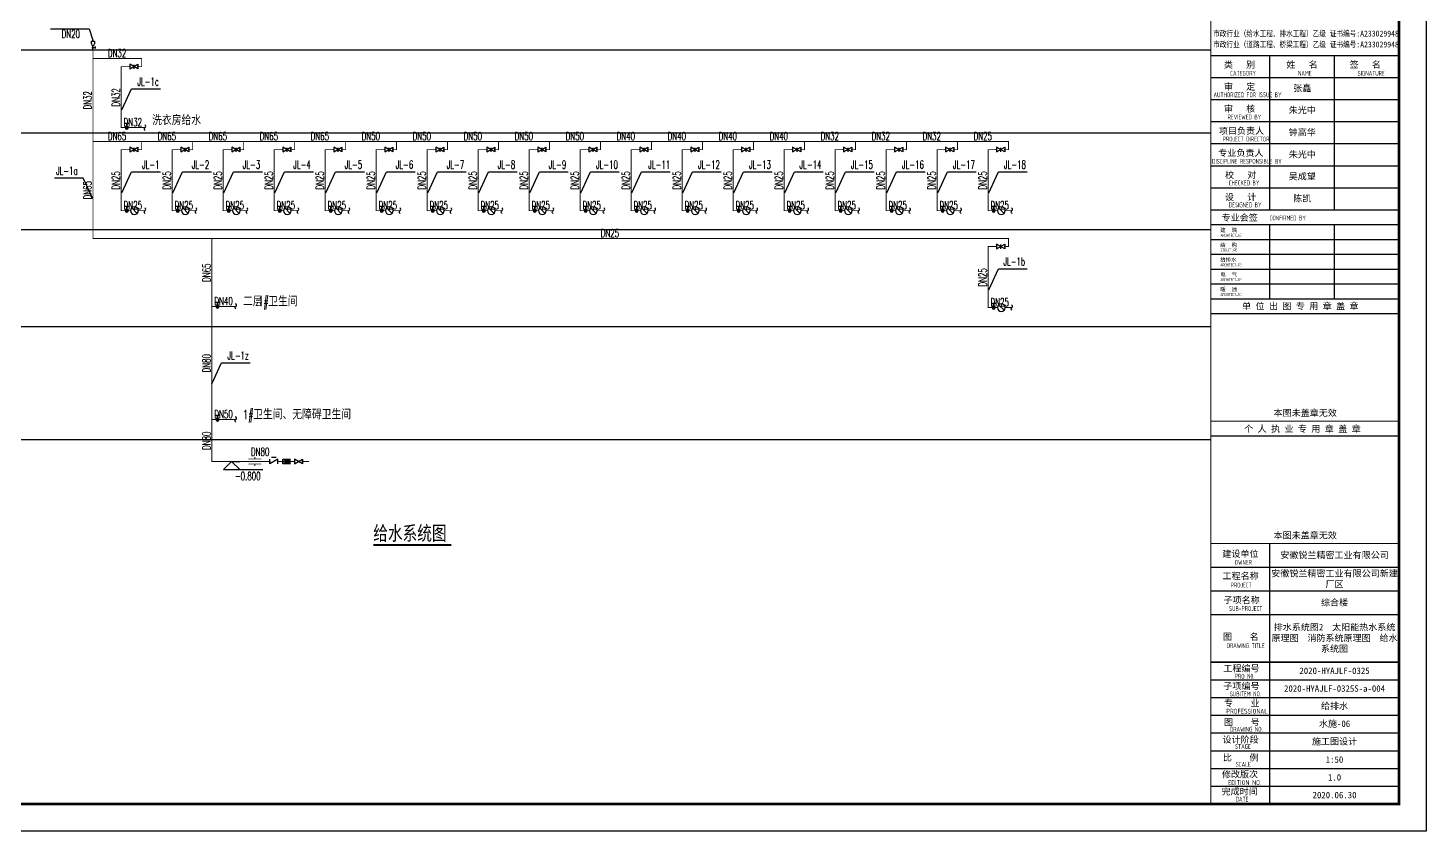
# Model space of a CAD drawing. Extents: x -216126 to 1846968, y -229642 to 543368.
# Drawn here: x 389522 to 415499, y 173256 to 188175 of the extents above; entities that cross this region are included whole.
import ezdxf

# ---------------------------------------------------------------- set-up
doc = ezdxf.new("R2010")
doc.units = 0
doc.header["$LTSCALE"] = 1000
doc.header["$MEASUREMENT"] = 0
for name, color, linetype in [('DIM_SYMB', 171, 'Continuous'), ('DIM_消防', 3, 'Continuous'), ('DIM_给水', 3, 'Continuous'), ('EQUIP_给水', 7, 'Continuous'), ('PIPE-给水', 3, 'Continuous'), ('PUB_TEXT', 7, 'Continuous'), ('PUB_TITLE', 171, 'Continuous'), ('S_WALL', 9, 'Continuous'), ('TEXT_给水', 7, 'Continuous'), ('TK', 4, 'Continuous'), ('TWT_TEXT', 7, 'Continuous'), ('VALVE_喷淋', 7, 'Continuous'), ('VALVE_给水', 7, 'Continuous')]:
    doc.layers.add(name, color=color, linetype=linetype)
doc.styles.add('-宋体', font='', dxfattribs={"width": 0.8})
doc.styles.add('_TWT_DIM_ELE', font='SIMPLEX', dxfattribs={"width": 0.8, "height": 3, "bigfont": 'HZTXT'})
doc.styles.add('_TWT_PIPEDN', font='SIMPLEX', dxfattribs={"width": 0.8, "height": 3, "bigfont": 'HZTXT'})
doc.styles.add('_TWT_SERIAL', font='COMPLEX', dxfattribs={"width": 0.8, "height": 3, "bigfont": 'HZTXT'})
doc.styles.add('TK-LG-B', font='', dxfattribs={"width": 0.75})
doc.styles.add('TSSD_REIN', font='tssdeng.shx', dxfattribs={"width": 0.7, "bigfont": 'tssdchn.shx'})
doc.styles.add('图签宋体', font='', dxfattribs={"height": 300})
doc.styles.get('-宋体').set_extended_font_data('SimSun')
doc.styles.get('TK-LG-B').set_extended_font_data('SimSun')
doc.styles.get('图签宋体').set_extended_font_data('NSimSun')

# ---------------------------------------------------------------- blocks, each defined once
blk = doc.blocks.new('$valve$00000669')
for p, q in [((0, 0), (212, 0)), ((108, 0), (108, -100)), ((287, 74), (433, 74)), ((433, 74), (433, -76)), ((433, 0), (500, 0)), ((158, -100), (58, -100)), ((433, -76), (287, -76))]:
    blk.add_line(p, q)
at = {"const_width": 31.2}
blk.add_lwpolyline([(108, 16, 1), (108, -16, 1)], format="xyb", close=True, dxfattribs=at)
blk.add_circle((108, 0), 31.2)
blk.add_arc((287, -1), 75, 90, 270)
blk = doc.blocks.new('GeYuanFrame_65408241', base_point=(20.09, 4.53))
at = {"layer": 'PUB_TITLE'}
for points in [[(803.09, 235.33), (803.09, 292.73)], [(827.09, 235.33), (827.09, 292.73)], [(803.09, 202.33), (803.09, 229.83)], [(827.09, 202.33), (827.09, 229.83)], [(803.09, 14.53), (803.09, 111.33)]]:
    blk.add_lwpolyline(points, dxfattribs=at)
at = {"layer": 'TK'}
for p, q in [((781.09, 284.53), (851.09, 284.53)), ((781.09, 276.33), (851.09, 276.33)), ((781.09, 268.13), (851.09, 268.13)), ((781.09, 259.93), (851.09, 259.93)), ((781.09, 251.73), (851.09, 251.73)), ((781.09, 243.53), (851.09, 243.53)), ((781.09, 235.33), (851.09, 235.33)), ((781.09, 235.33), (851.09, 235.33)), ((781.09, 102.53), (851.09, 102.53)), ((781.09, 93.73), (851.09, 93.73)), ((781.09, 84.93), (803.09, 84.93)), ((781.09, 84.93), (851.09, 84.93)), ((781.09, 67.37), (851.09, 67.37)), ((781.09, 67.33), (851.09, 67.33)), ((781.09, 60.77), (851.09, 60.77)), ((781.09, 54.17), (851.09, 54.17)), ((781.09, 47.57), (851.09, 47.57)), ((781.09, 40.97), (851.09, 40.97)), ((781.09, 34.37), (851.09, 34.37)), ((781.09, 27.77), (851.09, 27.77)), ((781.09, 21.17), (851.09, 21.17)), ((781.09, 14.53), (851.09, 14.53))]:
    blk.add_line(p, q, dxfattribs=at)
blk.add_lwpolyline([(20.09, 4.53), (20.09, 598.53), (861.09, 598.53), (861.09, 4.53)], close=True, dxfattribs=at)
at = {"layer": 'TK', "const_width": 1}
blk.add_lwpolyline([(45.09, 588.53), (851.09, 588.53), (851.09, 14.53), (45.09, 14.53)], close=True, dxfattribs=at)
at = {"layer": 'TK'}
for points, const_width in [([(781.09, 588.53), (781.09, 14.53)], 0.4), ([(781.09, 292.73), (851.09, 292.73)], 0.35), ([(781.09, 292.73), (851.09, 292.73)], 0.35), ([(781.09, 235.33), (851.09, 235.33)], 0.35), ([(781.09, 202.33), (851.09, 202.33)], 0.35), ([(781.09, 156.83), (851.09, 156.83)], 0.35), ([(781.09, 111.33), (851.09, 111.33)], 0.35), ([(781.09, 67.37), (851.09, 67.37)], 0.35)]:
    blk.add_lwpolyline(points, dxfattribs=dict(at, const_width=const_width))
for points in [[(781.09, 292.73), (851.09, 292.73)], [(781.09, 235.33), (851.09, 235.33)], [(781.09, 229.83), (851.09, 229.83)], [(781.09, 224.33), (851.09, 224.33)], [(781.09, 218.83), (851.09, 218.83)], [(781.09, 213.33), (851.09, 213.33)], [(781.09, 207.83), (851.09, 207.83)], [(781.09, 202.33), (851.09, 202.33)], [(781.09, 196.83), (851.09, 196.83)], [(781.09, 151.33), (851.09, 151.33)]]:
    blk.add_lwpolyline(points, dxfattribs=at)
for s, height, style, width, p in [('市政行业（给水工程、排水工程）乙级 证书编号:A233029948', 2.2, '-宋体', 0.8, (782, 299.74)), ('市政行业（道路工程、桥梁工程）乙级 证书编号:A233029948', 2.2, '-宋体', 0.8, (782, 295.69)), ('CATEGORY', 1.8, 'TSSD_REIN', 0.7, (788.32, 285.17)), ('NAME', 1.8, 'TSSD_REIN', 0.7, (813.51, 285.17)), ('SIGNATURE', 1.8, 'TSSD_REIN', 0.7, (835.66, 285.17)), ('AUTHORIZED FOR ISSUE BY', 1.8, 'TSSD_REIN', 0.7, (782.12, 277.17)), ('REVIEWED BY', 1.8, 'TSSD_REIN', 0.7, (787.36, 268.91)), ('PROJECT DIRECTOR', 1.8, 'TSSD_REIN', 0.7, (785.55, 260.74)), ('DISCIPLINE RESPONSIBLE BY', 1.8, 'TSSD_REIN', 0.7, (781.57, 252.48)), ('CHECKED BY', 1.8, 'TSSD_REIN', 0.7, (787.75, 244.44)), ('DESIGNED BY', 1.8, 'TSSD_REIN', 0.7, (787.76, 236.27)), ('CONFIRMED BY', 1.8, 'TSSD_REIN', 0.7, (802.94, 231.42)), ('ARCHITECTURE', 1.08, 'TSSD_REIN', 0.7, (784.65, 225.34)), ('STRUCTURE', 1.08, 'TSSD_REIN', 0.7, (784.65, 219.84)), ('ARCHITECTURE', 1.08, 'TSSD_REIN', 0.7, (784.65, 214.34)), ('ARCHITECTURE', 1.08, 'TSSD_REIN', 0.7, (784.65, 208.84)), ('ARCHITECTURE', 1.08, 'TSSD_REIN', 0.7, (784.65, 203.34)), ('OWNER', 1.8, 'TSSD_REIN', 0.7, (789.98, 103.48)), ('PROJECT', 1.8, 'TSSD_REIN', 0.7, (788.52, 95.02)), ('SUB-PROJECT', 1.8, 'TSSD_REIN', 0.7, (787.86, 86.3)), ('DRAWING TITLE', 1.8, 'TSSD_REIN', 0.7, (786.97, 72.53)), ('PRO N0.', 1.8, 'TSSD_REIN', 0.7, (790.01, 61.15)), ('SUBITEM NO.', 1.8, 'TSSD_REIN', 0.7, (788.15, 54.58)), ('PROFESSIONAL', 1.8, 'TSSD_REIN', 0.8, (786.88, 48.15)), ('DRAWING NO.', 1.8, 'TSSD_REIN', 0.7, (788.19, 41.45)), ('STAGE', 1.8, 'TSSD_REIN', 0.7, (790.09, 35.03)), ('SCALE', 1.8, 'TSSD_REIN', 0.7, (790.38, 28.42)), ('EDITION NO.', 1.8, 'TSSD_REIN', 0.8, (787.53, 21.64)), ('DATE', 1.8, 'TSSD_REIN', 0.7, (790.33, 15.45))]:
    blk.add_text(s, height=height, dxfattribs=dict(at, style=style, width=width)).set_placement(p)
at = {"layer": 'TK', "style": '图签宋体'}
for s, height, p in [('类   别', 2.4, (785.97, 288.09)), ('姓   名', 2.4, (809.2, 288.09)), ('签   名', 2.4, (832.68, 288.09)), ('审   定', 2.4, (785.97, 279.89)), ('审   核', 2.4, (785.97, 271.69)), ('项目负责人', 2.4, (784.13, 263.49)), ('专业负责人', 2.4, (783.89, 255.29)), ('校   对', 2.4, (786.38, 247.09)), ('设   计', 2.4, (786.36, 238.89)), ('专业会签', 2.4, (785.12, 231.24)), ('建  筑', 1.44, (784.61, 227.11)), ('结  构', 1.44, (784.61, 221.61)), ('给排水', 1.44, (784.61, 216.11)), ('电  气', 1.44, (784.61, 210.61)), ('暖  通', 1.44, (784.61, 205.11)), ('单 位 出 图 专 用 章 盖 章', 2.4, (792.72, 198.35)), ('本图未盖章无效', 2.4, (804.43, 158.7)), ('个 人 执 业 专 用 章 盖 章', 2.4, (793.52, 152.77)), ('本图未盖章无效', 2.4, (804.43, 113.2)), ('建设单位', 2.4, (785.39, 106.33)), ('工程名称', 2.4, (785.47, 98.12)), ('子项名称', 2.4, (785.85, 89.14)), ('图    名', 2.4, (785.63, 75.5)), ('工程编号', 2.4, (785.77, 63.77)), ('子项编号', 2.4, (785.77, 57.19)), ('专    业', 2.4, (786.01, 50.88)), ('图    号', 2.4, (786.02, 43.77)), ('设计阶段', 2.4, (785.45, 37.32)), ('比    例', 2.4, (785.59, 30.63)), ('修改版次', 2.4, (785.24, 24.41)), ('完成时间', 2.4, (785.11, 18.02))]:
    blk.add_text(s, height=height, dxfattribs=at).set_placement(p)
at = {"layer": 'TK', "char_height": 2.4, "attachment_point": 5, "style": '图签宋体'}
for s, insert, width in [('张矗', (815.09, 280.4), 24), ('朱光中', (815.09, 272.23), 24), ('钟高华', (815.09, 264.03), 24), ('朱光中', (815.09, 255.76), 24), ('吴成望', (815.09, 247.63), 24), ('陈凯', (815.09, 239.43), 24), ('安徽锐兰精密工业有限公司', (827.09, 106.93), 48), ('安徽锐兰精密工业有限公司新建厂区', (827.09, 98.13), 48), ('综合楼', (827.09, 89.33), 48), ('排水系统图2  太阳能热水系统原理图  消防系统原理图  给水系统图', (827.09, 76.13), 48), ('2020-HYAJLF-0325', (827.09, 64.07), 48), ('2020-HYAJLF-0325S-a-004', (827.09, 57.47), 48), ('给排水', (827.09, 50.87), 48), ('水施-06', (827.09, 44.27), 48), ('施工图设计', (827.09, 37.67), 48), ('1:50', (827.09, 31.07), 48), ('1.0', (827.09, 24.47), 48), ('2020.06.30', (827.09, 17.88), 48)]:
    blk.add_mtext(s, dxfattribs=dict(at, insert=insert, width=width))
blk = doc.blocks.new('$VALVE$00000497')
for p, q in [((78, 138), (-78, 138)), ((0, 50), (0, 138))]:
    blk.add_line(p, q)
at = {"const_width": 49.6}
blk.add_lwpolyline([(25, 0, 1), (-25, 0, 1)], format="xyb", close=True, dxfattribs=at)
blk.add_circle((0, 0), 50)
blk = doc.blocks.new('$VALVE$00000742')
blk.add_line((-93, -93), (93, 93))
blk.add_lwpolyline([(93, 93, 0, 50, 0), (-13, 22, 50, 50, 0)], format="xyseb")
blk.add_circle((0, 0), 150)
for p in [(-150, 0), (150, 0)]:
    blk.add_point(p)
blk = doc.blocks.new('$TwtSys$00000132')
at = {"elevation": 0}
blk.add_lwpolyline([(7, -101, -0.575183), (0, 0, 0.604745), (-11, 101, 16.924828)], format="xyb", dxfattribs=at)
blk = doc.blocks.new('$VALVE$00000296')
for points in [[(-125, 72), (-125, -72), (125, 72), (125, -72), (-125, 72)], [(0, 60), (0, -64)]]:
    blk.add_lwpolyline(points)
for p in [(-125, 0), (125, 0)]:
    blk.add_point(p)
blk = doc.blocks.new('$VALVE$00000295')
blk.add_lwpolyline([(-125, 72), (-125, -72), (125, 72), (125, -72), (-125, 72)])
for p in [(-125, 0), (125, 0)]:
    blk.add_point(p)
blk = doc.blocks.new('$VALVE$00000315')
blk.add_line((-75, 125), (75, 125))
blk.add_lwpolyline([(-125, -75), (-125, 75), (125, -75), (125, 75)])
for p in [(-125, 0), (125, 0)]:
    blk.add_point(p)
blk.add_solid([(0, 125), (0, 150), (75, 125)])
blk = doc.blocks.new('$VALVE$00000553')
at = {"const_width": 30}
for points in [[(0, 100), (-250, 100), (-250, 100)], [(0, 100), (0, 175)], [(0, 100), (250, 100), (250, 100)], [(-250, -100), (-250, -100), (0, -100)], [(250, -100), (250, -100), (0, -100)], [(0, -175), (0, -100)]]:
    blk.add_lwpolyline(points, dxfattribs=at)
blk = doc.blocks.new('$VALVE$00000752')
for p, q in [((-112.5, 75), (112.5, 75)), ((112.5, 75), (112.5, -75)), ((112.5, -75), (-112.5, -75))]:
    blk.add_line(p, q)
blk.add_lwpolyline([(-112.5, -75), (112.5, 0), (-112.5, 75)], close=True)
for p in [(-112.5, 0), (112.5, 0)]:
    blk.add_point(p)
blk.add_solid([(-112.5, 75), (112.5, 0), (-112.5, -75)])

msp = doc.modelspace()

# ---------------------------------------------------------------- hatches: boundary and pattern name
at = {"layer": 'PIPE-给水', "linetype": 'Continuous'}
for points in [[(391634.5, 187607.1), (391634.5, 187615.9), (391643.2, 187615.9)], [(391634.5, 187607.1), (391643.2, 187607.1), (391643.2, 187615.9)], [(391254, 187456.1), (391254, 187464.9), (391245.2, 187464.9)], [(391254, 187456.1), (391245.2, 187456.1), (391245.2, 187464.9)], [(391634.5, 187456.1), (391634.5, 187447.4), (391643.2, 187447.4)], [(391634.5, 187456.1), (391643.2, 187456.1), (391643.2, 187447.4)], [(391254, 186323.1), (391254, 186314.4), (391245.2, 186314.4)], [(391254, 186323.1), (391245.2, 186323.1), (391245.2, 186314.4)], [(407742, 186065), (407750.8, 186065), (407750.8, 186073.7)], [(407742, 186065), (407742, 186073.7), (407750.8, 186073.7)], [(391254, 185914), (391254, 185922.7), (391245.2, 185922.7)], [(391254, 185914), (391245.2, 185914), (391245.2, 185922.7)], [(391634.5, 185914), (391634.5, 185905.2), (391643.2, 185905.2)], [(391634.5, 185914), (391643.2, 185914), (391643.2, 185905.2)], [(392201.5, 185914), (392201.5, 185922.7), (392192.8, 185922.7)], [(392201.5, 185914), (392192.8, 185914), (392192.8, 185922.7)], [(392582, 185914), (392582, 185905.2), (392590.8, 185905.2)], [(392582, 185914), (392590.8, 185914), (392590.8, 185905.2)], [(393149, 185914), (393149, 185922.7), (393140.2, 185922.7)], [(393149, 185914), (393140.2, 185914), (393140.2, 185922.7)], [(393529.5, 185914), (393529.5, 185905.2), (393538.2, 185905.2)], [(393529.5, 185914), (393538.2, 185914), (393538.2, 185905.2)], [(394096.5, 185914), (394096.5, 185922.7), (394087.8, 185922.7)], [(394096.5, 185914), (394087.8, 185914), (394087.8, 185922.7)], [(394477, 185914), (394477, 185905.2), (394485.8, 185905.2)], [(394477, 185914), (394485.8, 185914), (394485.8, 185905.2)], [(395044, 185914), (395044, 185922.7), (395035.2, 185922.7)], [(395044, 185914), (395035.2, 185914), (395035.2, 185922.7)], [(395424.5, 185914), (395424.5, 185905.2), (395433.2, 185905.2)], [(395424.5, 185914), (395433.2, 185914), (395433.2, 185905.2)], [(395991.5, 185914), (395991.5, 185922.7), (395982.8, 185922.7)], [(395991.5, 185914), (395982.8, 185914), (395982.8, 185922.7)], [(396372, 185914), (396372, 185905.2), (396380.8, 185905.2)], [(396372, 185914), (396380.8, 185914), (396380.8, 185905.2)], [(396939, 185914), (396939, 185922.7), (396930.2, 185922.7)], [(396939, 185914), (396930.2, 185914), (396930.2, 185922.7)], [(397319.5, 185914), (397319.5, 185905.2), (397328.2, 185905.2)], [(397319.5, 185914), (397328.2, 185914), (397328.2, 185905.2)], [(397886.5, 185914), (397886.5, 185922.7), (397877.8, 185922.7)], [(397886.5, 185914), (397877.8, 185914), (397877.8, 185922.7)], [(398267, 185914), (398267, 185905.2), (398275.8, 185905.2)], [(398267, 185914), (398275.8, 185914), (398275.8, 185905.2)], [(398834, 185914), (398834, 185922.7), (398825.2, 185922.7)], [(398834, 185914), (398825.2, 185914), (398825.2, 185922.7)], [(399214.5, 185914), (399214.5, 185905.2), (399223.2, 185905.2)], [(399214.5, 185914), (399223.2, 185914), (399223.2, 185905.2)], [(399781.5, 185914), (399781.5, 185922.7), (399772.8, 185922.7)], [(399781.5, 185914), (399772.8, 185914), (399772.8, 185922.7)], [(400162, 185914), (400162, 185905.2), (400170.8, 185905.2)], [(400162, 185914), (400170.8, 185914), (400170.8, 185905.2)], [(400729, 185914), (400729, 185922.7), (400720.2, 185922.7)], [(400729, 185914), (400720.2, 185914), (400720.2, 185922.7)], [(401109.5, 185914), (401109.5, 185905.2), (401118.2, 185905.2)], [(401109.5, 185914), (401118.2, 185914), (401118.2, 185905.2)], [(401676.5, 185914), (401676.5, 185922.7), (401667.8, 185922.7)], [(401676.5, 185914), (401667.8, 185914), (401667.8, 185922.7)], [(402057, 185914), (402057, 185905.2), (402065.8, 185905.2)], [(402057, 185914), (402065.8, 185914), (402065.8, 185905.2)], [(402624, 185914), (402624, 185922.7), (402615.2, 185922.7)], [(402624, 185914), (402615.2, 185914), (402615.2, 185922.7)], [(403004.5, 185914), (403004.5, 185905.2), (403013.2, 185905.2)], [(403004.5, 185914), (403013.2, 185914), (403013.2, 185905.2)], [(403571.5, 185914), (403571.5, 185922.7), (403562.8, 185922.7)], [(403571.5, 185914), (403562.8, 185914), (403562.8, 185922.7)], [(403952, 185914), (403952, 185905.2), (403960.8, 185905.2)], [(403952, 185914), (403960.8, 185914), (403960.8, 185905.2)], [(404519, 185914), (404519, 185922.7), (404510.2, 185922.7)], [(404519, 185914), (404510.2, 185914), (404510.2, 185922.7)], [(404899.5, 185914), (404899.5, 185905.2), (404908.2, 185905.2)], [(404899.5, 185914), (404908.2, 185914), (404908.2, 185905.2)], [(405466.5, 185914), (405466.5, 185922.7), (405457.8, 185922.7)], [(405466.5, 185914), (405457.8, 185914), (405457.8, 185922.7)], [(405847, 185914), (405847, 185905.2), (405855.8, 185905.2)], [(405847, 185914), (405855.8, 185914), (405855.8, 185905.2)], [(406414, 185914), (406414, 185922.7), (406405.2, 185922.7)], [(406414, 185914), (406405.2, 185914), (406405.2, 185922.7)], [(406794.5, 185914), (406794.5, 185905.2), (406803.2, 185905.2)], [(406794.5, 185914), (406803.2, 185914), (406803.2, 185905.2)], [(407361.5, 185914), (407361.5, 185922.7), (407352.8, 185922.7)], [(407361.5, 185914), (407352.8, 185914), (407352.8, 185922.7)], [(407742, 185914), (407742, 185905.2), (407750.8, 185905.2)], [(407742, 185914), (407750.8, 185914), (407750.8, 185905.2)], [(391254, 184781), (391254, 184772.2), (391245.2, 184772.2)], [(391254, 184781), (391245.2, 184781), (391245.2, 184772.2)], [(392201.5, 184781), (392201.5, 184772.2), (392192.8, 184772.2)], [(392201.5, 184781), (392192.8, 184781), (392192.8, 184772.2)], [(393149, 184781), (393149, 184772.2), (393140.2, 184772.2)], [(393149, 184781), (393140.2, 184781), (393140.2, 184772.2)], [(394096.5, 184781), (394096.5, 184772.2), (394087.8, 184772.2)], [(394096.5, 184781), (394087.8, 184781), (394087.8, 184772.2)], [(395044, 184781), (395044, 184772.2), (395035.2, 184772.2)], [(395044, 184781), (395035.2, 184781), (395035.2, 184772.2)], [(395991.5, 184781), (395991.5, 184772.2), (395982.8, 184772.2)], [(395991.5, 184781), (395982.8, 184781), (395982.8, 184772.2)], [(396939, 184781), (396939, 184772.2), (396930.2, 184772.2)], [(396939, 184781), (396930.2, 184781), (396930.2, 184772.2)], [(397886.5, 184781), (397886.5, 184772.2), (397877.8, 184772.2)], [(397886.5, 184781), (397877.8, 184781), (397877.8, 184772.2)], [(398834, 184781), (398834, 184772.2), (398825.2, 184772.2)], [(398834, 184781), (398825.2, 184781), (398825.2, 184772.2)], [(399781.5, 184781), (399781.5, 184772.2), (399772.8, 184772.2)], [(399781.5, 184781), (399772.8, 184781), (399772.8, 184772.2)], [(400729, 184781), (400729, 184772.2), (400720.2, 184772.2)], [(400729, 184781), (400720.2, 184781), (400720.2, 184772.2)], [(401676.5, 184781), (401676.5, 184772.2), (401667.8, 184772.2)], [(401676.5, 184781), (401667.8, 184781), (401667.8, 184772.2)], [(402624, 184781), (402624, 184772.2), (402615.2, 184772.2)], [(402624, 184781), (402615.2, 184781), (402615.2, 184772.2)], [(403571.5, 184781), (403571.5, 184772.2), (403562.8, 184772.2)], [(403571.5, 184781), (403562.8, 184781), (403562.8, 184772.2)], [(404519, 184781), (404519, 184772.2), (404510.2, 184772.2)], [(404519, 184781), (404510.2, 184781), (404510.2, 184772.2)], [(405466.5, 184781), (405466.5, 184772.2), (405457.8, 184772.2)], [(405466.5, 184781), (405457.8, 184781), (405457.8, 184772.2)], [(406414, 184781), (406414, 184772.2), (406405.2, 184772.2)], [(406414, 184781), (406405.2, 184781), (406405.2, 184772.2)], [(407361.5, 184781), (407361.5, 184772.2), (407352.8, 184772.2)], [(407361.5, 184781), (407352.8, 184781), (407352.8, 184772.2)], [(390730, 184264), (390730, 184255.2), (390721.2, 184255.2)], [(390730, 184264), (390721.2, 184264), (390721.2, 184255.2)], [(407742, 184264), (407742, 184272.7), (407750.8, 184272.7)], [(407742, 184264), (407750.8, 184264), (407750.8, 184272.7)], [(407361.5, 184113), (407361.5, 184121.7), (407352.8, 184121.7)], [(407361.5, 184113), (407352.8, 184113), (407352.8, 184121.7)], [(407742, 184113), (407742, 184104.2), (407750.8, 184104.2)], [(407742, 184113), (407750.8, 184113), (407750.8, 184104.2)], [(407361.5, 182980), (407361.5, 182971.2), (407352.8, 182971.2)], [(407361.5, 182980), (407352.8, 182980), (407352.8, 182971.2)], [(392940, 180121), (392931.2, 180121), (392931.2, 180112.2)]]:
    msp.add_hatch(color=256, dxfattribs=at).paths.add_polyline_path(points)
at = {"layer": 'PIPE-给水'}
msp.add_hatch(color=256, dxfattribs=at).paths.add_polyline_path([(392940, 180121), (392940, 180112.2), (392931.2, 180112.2)])

# ---------------------------------------------------------------- linework, layer by layer
at = {"color": 8, "ltscale": 0.5}
for p, q in [((377717, 187770.1), (411499.5, 187770.1)), ((377717, 186228), (411499.5, 186228)), ((377717, 184428), (411499.5, 184428)), ((377717, 182628), (411499.5, 182628)), ((377717, 180528), (411499.5, 180528))]:
    msp.add_line(p, q, dxfattribs=at)
at = {"layer": 'DIM_SYMB', "const_width": 35}
msp.add_lwpolyline([(395939.4, 178568.3), (397390.5, 178568.3)], dxfattribs=at)
at = {"layer": 'DIM_消防'}
for p, q in [((391266.3, 186655.1), (391448.5, 187042.6)), ((391448.5, 187042.6), (391981.9, 187042.6)), ((391266.3, 185112.9), (391448.5, 185500.5)), ((391448.5, 185500.5), (391981.9, 185500.5)), ((392213.8, 185112.9), (392396, 185500.5)), ((392396, 185500.5), (392929.4, 185500.5)), ((393161.3, 185112.9), (393343.5, 185500.5)), ((393343.5, 185500.5), (393876.9, 185500.5)), ((394108.8, 185112.9), (394291, 185500.5)), ((394291, 185500.5), (394824.4, 185500.5)), ((395056.3, 185112.9), (395238.5, 185500.5)), ((395238.5, 185500.5), (395771.9, 185500.5)), ((396003.8, 185112.9), (396186, 185500.5)), ((396186, 185500.5), (396719.4, 185500.5)), ((396951.3, 185112.9), (397133.5, 185500.5)), ((397133.5, 185500.5), (397666.9, 185500.5)), ((397898.8, 185112.9), (398081, 185500.5)), ((398081, 185500.5), (398614.4, 185500.5)), ((398846.3, 185112.9), (399028.5, 185500.5)), ((399028.5, 185500.5), (399561.9, 185500.5)), ((399793.8, 185112.9), (399976, 185500.5)), ((399976, 185500.5), (400509.4, 185500.5)), ((400741.3, 185112.9), (400923.5, 185500.5)), ((400923.5, 185500.5), (401456.9, 185500.5)), ((401688.8, 185112.9), (401871, 185500.5)), ((401871, 185500.5), (402404.4, 185500.5)), ((402636.3, 185112.9), (402818.5, 185500.5)), ((402818.5, 185500.5), (403351.9, 185500.5)), ((403583.8, 185112.9), (403766, 185500.5)), ((403766, 185500.5), (404299.4, 185500.5)), ((404531.3, 185112.9), (404713.5, 185500.5)), ((404713.5, 185500.5), (405246.9, 185500.5)), ((405478.8, 185112.9), (405661, 185500.5)), ((405661, 185500.5), (406194.4, 185500.5)), ((406426.3, 185112.9), (406608.5, 185500.5)), ((406608.5, 185500.5), (407141.9, 185500.5)), ((407373.8, 185112.9), (407556, 185500.5)), ((407556, 185500.5), (408089.4, 185500.5)), ((390547.8, 185386), (390014.4, 185386)), ((390730, 184998.4), (390547.8, 185386)), ((407373.8, 183311.9), (407556, 183699.5)), ((407556, 183699.5), (408089.4, 183699.5)), ((392936.8, 181566.4), (393119, 181954)), ((393119, 181954), (393652.4, 181954))]:
    msp.add_line(p, q, dxfattribs=at)
at = {"layer": 'DIM_给水'}
for p, q in [((393306.5, 180121), (393156.5, 179971)), ((393284, 180121), (393456.5, 180121)), ((393306.5, 180121), (393456.5, 179971)), ((393156.5, 179971), (393884.8, 179971))]:
    msp.add_line(p, q, dxfattribs=at)
at = {"layer": 'PIPE-给水', "linetype": 'Continuous', "ltscale": 0.5, "const_width": 17.5}
for points in [[(390730, 187770.1), (390730, 187607.1)], [(391634.5, 187456.1), (391634.5, 187607.1)], [(391254, 187456.1), (391413, 187456.1)], [(391563, 187456.1), (391634.5, 187456.1)], [(390730, 186065), (391634.5, 186065)], [(390730, 186065), (390730, 184264)], [(391634.5, 186065), (392582, 186065)], [(391634.5, 185914), (391634.5, 186065)], [(392582, 185914), (392582, 186065)], [(392582, 186065), (393529.5, 186065)], [(393529.5, 185914), (393529.5, 186065)], [(393529.5, 186065), (394477, 186065)], [(394477, 185914), (394477, 186065)], [(394477, 186065), (395424.5, 186065)], [(395424.5, 185914), (395424.5, 186065)], [(395424.5, 186065), (396372, 186065)], [(396372, 185914), (396372, 186065)], [(396372, 186065), (397319.5, 186065)], [(397319.5, 185914), (397319.5, 186065)], [(397319.5, 186065), (398267, 186065)], [(398267, 185914), (398267, 186065)], [(398267, 186065), (399214.5, 186065)], [(399214.5, 185914), (399214.5, 186065)], [(399214.5, 186065), (400162, 186065)], [(400162, 185914), (400162, 186065)], [(400162, 186065), (401109.5, 186065)], [(401109.5, 185914), (401109.5, 186065)], [(401109.5, 186065), (402057, 186065)], [(402057, 185914), (402057, 186065)], [(402057, 186065), (403004.5, 186065)], [(403004.5, 185914), (403004.5, 186065)], [(403004.5, 186065), (403952, 186065)], [(403952, 185914), (403952, 186065)], [(403952, 186065), (404899.5, 186065)], [(404899.5, 185914), (404899.5, 186065)], [(404899.5, 186065), (405847, 186065)], [(405847, 185914), (405847, 186065)], [(405847, 186065), (406794.5, 186065)], [(406794.5, 185914), (406794.5, 186065)], [(406794.5, 186065), (407742, 186065)], [(407742, 185914), (407742, 186065)], [(391254, 185914), (391413, 185914)], [(391563, 185914), (391634.5, 185914)], [(392201.5, 185914), (392360.5, 185914)], [(392510.5, 185914), (392582, 185914)], [(393149, 185914), (393308, 185914)], [(393458, 185914), (393529.5, 185914)], [(394096.5, 185914), (394255.5, 185914)], [(394405.5, 185914), (394477, 185914)], [(395044, 185914), (395203, 185914)], [(395353, 185914), (395424.5, 185914)], [(395991.5, 185914), (396150.5, 185914)], [(396300.5, 185914), (396372, 185914)], [(396939, 185914), (397098, 185914)], [(397248, 185914), (397319.5, 185914)], [(397886.5, 185914), (398045.5, 185914)], [(398195.5, 185914), (398267, 185914)], [(398834, 185914), (398993, 185914)], [(399143, 185914), (399214.5, 185914)], [(399781.5, 185914), (399940.5, 185914)], [(400090.5, 185914), (400162, 185914)], [(400729, 185914), (400888, 185914)], [(401038, 185914), (401109.5, 185914)], [(401676.5, 185914), (401835.5, 185914)], [(401985.5, 185914), (402057, 185914)], [(402624, 185914), (402783, 185914)], [(402933, 185914), (403004.5, 185914)], [(403571.5, 185914), (403730.5, 185914)], [(403880.5, 185914), (403952, 185914)], [(404519, 185914), (404678, 185914)], [(404828, 185914), (404899.5, 185914)], [(405466.5, 185914), (405625.5, 185914)], [(405775.5, 185914), (405847, 185914)], [(406414, 185914), (406573, 185914)], [(406723, 185914), (406794.5, 185914)], [(407361.5, 185914), (407520.5, 185914)], [(407670.5, 185914), (407742, 185914)], [(390730, 184264), (392940, 184264)], [(392940, 184264), (392940, 183001)], [(407742, 184113), (407742, 184264)], [(407361.5, 184113), (407520.5, 184113)], [(407670.5, 184113), (407742, 184113)], [(392940, 183001), (392940, 180901)], [(392940, 180901), (392940, 180121)]]:
    msp.add_lwpolyline(points, dxfattribs=at)
at = {"layer": 'PIPE-给水', "linetype": 'Continuous', "ltscale": 0.25, "const_width": 17.5}
for points in [[(390730, 187607.1), (391634.5, 187607.1)], [(390730, 187607.1), (390730, 186065)], [(391254, 187456.1), (391254, 186323.1)], [(391254, 186323.1), (391697.6, 186323.1)], [(391254, 185914), (391254, 184781)], [(392201.5, 185914), (392201.5, 184781)], [(393149, 185914), (393149, 184781)], [(394096.5, 185914), (394096.5, 184781)], [(395044, 185914), (395044, 184781)], [(395991.5, 185914), (395991.5, 184781)], [(396939, 185914), (396939, 184781)], [(397886.5, 185914), (397886.5, 184781)], [(398834, 185914), (398834, 184781)], [(399781.5, 185914), (399781.5, 184781)], [(400729, 185914), (400729, 184781)], [(401676.5, 185914), (401676.5, 184781)], [(402624, 185914), (402624, 184781)], [(403571.5, 185914), (403571.5, 184781)], [(404519, 185914), (404519, 184781)], [(405466.5, 185914), (405466.5, 184781)], [(406414, 185914), (406414, 184781)], [(407361.5, 185914), (407361.5, 184781)], [(391254, 184781), (391428, 184781)], [(391572, 184781), (391697.6, 184781)], [(392201.5, 184781), (392375.5, 184781)], [(392519.5, 184781), (392645.1, 184781)], [(393149, 184781), (393323, 184781)], [(393467, 184781), (393592.6, 184781)], [(394096.5, 184781), (394270.5, 184781)], [(394414.5, 184781), (394540.1, 184781)], [(395044, 184781), (395218, 184781)], [(395362, 184781), (395487.6, 184781)], [(395991.5, 184781), (396165.5, 184781)], [(396309.5, 184781), (396435.1, 184781)], [(396939, 184781), (397113, 184781)], [(397257, 184781), (397382.6, 184781)], [(397886.5, 184781), (398060.5, 184781)], [(398204.5, 184781), (398330.1, 184781)], [(398834, 184781), (399008, 184781)], [(399152, 184781), (399277.6, 184781)], [(399781.5, 184781), (399955.5, 184781)], [(400099.5, 184781), (400225.1, 184781)], [(400729, 184781), (400903, 184781)], [(401047, 184781), (401172.6, 184781)], [(401676.5, 184781), (401850.5, 184781)], [(401994.5, 184781), (402120.1, 184781)], [(402624, 184781), (402798, 184781)], [(402942, 184781), (403067.6, 184781)], [(403571.5, 184781), (403745.5, 184781)], [(403889.5, 184781), (404015.1, 184781)], [(404519, 184781), (404693, 184781)], [(404837, 184781), (404962.6, 184781)], [(405466.5, 184781), (405640.5, 184781)], [(405784.5, 184781), (405910.1, 184781)], [(406414, 184781), (406588, 184781)], [(406732, 184781), (406857.6, 184781)], [(407361.5, 184781), (407535.5, 184781)], [(407679.5, 184781), (407805.1, 184781)], [(392940, 184264), (407742, 184264)], [(407361.5, 184113), (407361.5, 182980)], [(392940, 183001), (393383.6, 183001)], [(407361.5, 182980), (407535.5, 182980)], [(407679.5, 182980), (407805.1, 182980)], [(392940, 180901), (393383.6, 180901)]]:
    msp.add_lwpolyline(points, dxfattribs=at)
at = {"layer": 'PIPE-给水', "ltscale": 0.5, "const_width": 17.5}
for points in [[(392940, 180121), (394013.9, 180121)], [(394163.9, 180121), (394259.5, 180121)], [(394394.5, 180121), (394472.4, 180121)], [(394622.6, 180121), (394744.1, 180121)]]:
    msp.add_lwpolyline(points, dxfattribs=at)
at = {"layer": 'TWT_TEXT', "color": 3}
for p, q in [((389942.2, 188160.2), (390656.4, 188160.2)), ((390656.4, 188160.2), (390730.5, 187932.6))]:
    msp.add_line(p, q, dxfattribs=at)

# ---------------------------------------------------------------- block references
at = {"layer": 'EQUIP_给水', "xscale": 0.5, "yscale": 0.5, "zscale": 0.5}
for p in [(391697.6, 186323.1), (391697.6, 184781), (392645.1, 184781), (393592.6, 184781), (394540.1, 184781), (395487.6, 184781), (396435.1, 184781), (397382.6, 184781), (398330.1, 184781), (399277.6, 184781), (400225.1, 184781), (401172.6, 184781), (402120.1, 184781), (403067.6, 184781), (404015.1, 184781), (404962.6, 184781), (405910.1, 184781), (406857.6, 184781), (407805.1, 184781), (393383.6, 183001), (407805.1, 182980), (393383.6, 180901)]:
    msp.add_blockref('$TwtSys$00000132', p, dxfattribs=at)
at = {"layer": 'S_WALL', "xscale": 50, "yscale": 50, "zscale": 50}
msp.add_blockref('GeYuanFrame_65408241', (373449.5, 173255.6), dxfattribs=at)
at = {"layer": 'VALVE_喷淋', "xscale": 0.375, "yscale": 0.375, "zscale": 0.375, "rotation": 89.99999999999999}
msp.add_blockref('$valve$00000669', (390730, 187770.1), dxfattribs=at)
at = {"layer": 'VALVE_给水'}
for name, p, xscale, yscale, zscale in [('$VALVE$00000296', (391488, 187456.1), 0.6, 0.6, 0.6), ('$VALVE$00000497', (391357.8, 186323.1), -0.6, 0.6, 0.6), ('$VALVE$00000296', (391488, 185914), 0.6, 0.6, 0.6), ('$VALVE$00000296', (392435.5, 185914), 0.6, 0.6, 0.6), ('$VALVE$00000296', (393383, 185914), 0.6, 0.6, 0.6), ('$VALVE$00000296', (394330.5, 185914), 0.6, 0.6, 0.6), ('$VALVE$00000296', (395278, 185914), 0.6, 0.6, 0.6), ('$VALVE$00000296', (396225.5, 185914), 0.6, 0.6, 0.6), ('$VALVE$00000296', (397173, 185914), 0.6, 0.6, 0.6), ('$VALVE$00000296', (398120.5, 185914), 0.6, 0.6, 0.6), ('$VALVE$00000296', (399068, 185914), 0.6, 0.6, 0.6), ('$VALVE$00000296', (400015.5, 185914), 0.6, 0.6, 0.6), ('$VALVE$00000296', (400963, 185914), 0.6, 0.6, 0.6), ('$VALVE$00000296', (401910.5, 185914), 0.6, 0.6, 0.6), ('$VALVE$00000296', (402858, 185914), 0.6, 0.6, 0.6), ('$VALVE$00000296', (403805.5, 185914), 0.6, 0.6, 0.6), ('$VALVE$00000296', (404753, 185914), 0.6, 0.6, 0.6), ('$VALVE$00000296', (405700.5, 185914), 0.6, 0.6, 0.6), ('$VALVE$00000296', (406648, 185914), 0.6, 0.6, 0.6), ('$VALVE$00000296', (407595.5, 185914), 0.6, 0.6, 0.6), ('$VALVE$00000497', (391357.8, 184781), -0.6, 0.6, 0.6), ('$VALVE$00000742', (391500, 184781), -0.48, 0.48, 0.48), ('$VALVE$00000497', (392305.3, 184781), -0.6, 0.6, 0.6), ('$VALVE$00000742', (392447.5, 184781), -0.48, 0.48, 0.48), ('$VALVE$00000497', (393252.8, 184781), -0.6, 0.6, 0.6), ('$VALVE$00000742', (393395, 184781), -0.48, 0.48, 0.48), ('$VALVE$00000497', (394200.3, 184781), -0.6, 0.6, 0.6), ('$VALVE$00000742', (394342.5, 184781), -0.48, 0.48, 0.48), ('$VALVE$00000497', (395147.8, 184781), -0.6, 0.6, 0.6), ('$VALVE$00000742', (395290, 184781), -0.48, 0.48, 0.48), ('$VALVE$00000497', (396095.3, 184781), -0.6, 0.6, 0.6), ('$VALVE$00000742', (396237.5, 184781), -0.48, 0.48, 0.48), ('$VALVE$00000497', (397042.8, 184781), -0.6, 0.6, 0.6), ('$VALVE$00000742', (397185, 184781), -0.48, 0.48, 0.48), ('$VALVE$00000497', (397990.3, 184781), -0.6, 0.6, 0.6), ('$VALVE$00000742', (398132.5, 184781), -0.48, 0.48, 0.48), ('$VALVE$00000497', (398937.8, 184781), -0.6, 0.6, 0.6), ('$VALVE$00000742', (399080, 184781), -0.48, 0.48, 0.48), ('$VALVE$00000497', (399885.3, 184781), -0.6, 0.6, 0.6), ('$VALVE$00000742', (400027.5, 184781), -0.48, 0.48, 0.48), ('$VALVE$00000497', (400832.8, 184781), -0.6, 0.6, 0.6), ('$VALVE$00000742', (400975, 184781), -0.48, 0.48, 0.48), ('$VALVE$00000497', (401780.3, 184781), -0.6, 0.6, 0.6), ('$VALVE$00000742', (401922.5, 184781), -0.48, 0.48, 0.48), ('$VALVE$00000497', (402727.8, 184781), -0.6, 0.6, 0.6), ('$VALVE$00000742', (402870, 184781), -0.48, 0.48, 0.48), ('$VALVE$00000497', (403675.3, 184781), -0.6, 0.6, 0.6), ('$VALVE$00000742', (403817.5, 184781), -0.48, 0.48, 0.48), ('$VALVE$00000497', (404622.8, 184781), -0.6, 0.6, 0.6), ('$VALVE$00000742', (404765, 184781), -0.48, 0.48, 0.48), ('$VALVE$00000497', (405570.3, 184781), -0.6, 0.6, 0.6), ('$VALVE$00000742', (405712.5, 184781), -0.48, 0.48, 0.48), ('$VALVE$00000497', (406517.8, 184781), -0.6, 0.6, 0.6), ('$VALVE$00000742', (406660, 184781), -0.48, 0.48, 0.48), ('$VALVE$00000497', (407465.3, 184781), -0.6, 0.6, 0.6), ('$VALVE$00000742', (407607.5, 184781), -0.48, 0.48, 0.48), ('$VALVE$00000296', (407595.5, 184113), 0.6, 0.6, 0.6), ('$VALVE$00000497', (393043.8, 183001), -0.6, 0.6, 0.6), ('$VALVE$00000497', (407465.3, 182980), -0.6, 0.6, 0.6), ('$VALVE$00000742', (407607.5, 182980), -0.48, 0.48, 0.48), ('$VALVE$00000497', (393043.8, 180901), -0.6, 0.6, 0.6), ('$VALVE$00000553', (393736.6, 180121), -0.48, 0.48, 0.48), ('$VALVE$00000315', (394088.9, 180121), -0.6, 0.6, 0.6), ('$VALVE$00000295', (394547.5, 180121), -0.6, 0.6, 0.6)]:
    msp.add_blockref(name, p, dxfattribs=dict(at, xscale=xscale, yscale=yscale, zscale=zscale))
at = {"layer": 'VALVE_给水', "xscale": 0.6, "yscale": 0.6, "zscale": 0.6, "rotation": 180}
msp.add_blockref('$VALVE$00000752', (394327, 180121), dxfattribs=at)

# ---------------------------------------------------------------- texts
at = {"layer": 'PUB_TEXT', "style": 'TK-LG-B', "width": 0.75}
msp.add_text('给水系统图', height=265.82, dxfattribs=at).set_placement((395939.4, 178655.9))
at = {"layer": 'TEXT_给水', "linetype": 'Continuous', "style": '_TWT_PIPEDN', "width": 0.64}
for s, p in [('DN32', (391006.3, 187632.1)), ('DN32', (391299.8, 186348.1)), ('DN65', (391006.3, 186090)), ('DN65', (391932.3, 186090)), ('DN65', (392879.8, 186090)), ('DN65', (393827.3, 186090)), ('DN65', (394774.8, 186090)), ('DN50', (395722.3, 186090)), ('DN50', (396669.8, 186090)), ('DN50', (397617.3, 186090)), ('DN50', (398564.8, 186090)), ('DN50', (399512.3, 186090)), ('DN40', (400459.8, 186090)), ('DN40', (401407.3, 186090)), ('DN40', (402354.8, 186090)), ('DN40', (403302.3, 186090)), ('DN32', (404249.8, 186090)), ('DN32', (405197.3, 186090)), ('DN32', (406144.8, 186090)), ('DN25', (407092.3, 186090)), ('DN25', (391299.8, 184806)), ('DN25', (392247.3, 184806)), ('DN25', (393194.8, 184806)), ('DN25', (394142.3, 184806)), ('DN25', (395089.8, 184806)), ('DN25', (396037.3, 184806)), ('DN25', (396984.8, 184806)), ('DN25', (397932.3, 184806)), ('DN25', (398879.8, 184806)), ('DN25', (399827.3, 184806)), ('DN25', (400774.8, 184806)), ('DN25', (401722.3, 184806)), ('DN25', (402669.8, 184806)), ('DN25', (403617.3, 184806)), ('DN25', (404564.8, 184806)), ('DN25', (405512.3, 184806)), ('DN25', (406459.8, 184806)), ('DN25', (407407.3, 184806)), ('DN25', (400165, 184289)), ('DN40', (392985.8, 183026)), ('DN25', (407407.3, 183005)), ('DN50', (392985.8, 180926))]:
    msp.add_text(s, height=150, dxfattribs=at).set_placement(p)
for s, p in [('DN32', (391229, 186713.6)), ('DN32', (390705, 186660.1)), ('DN25', (391229, 185171.5)), ('DN25', (392176.5, 185171.5)), ('DN25', (393124, 185171.5)), ('DN25', (394071.5, 185171.5)), ('DN25', (395019, 185171.5)), ('DN25', (395966.5, 185171.5)), ('DN25', (396914, 185171.5)), ('DN25', (397861.5, 185171.5)), ('DN25', (398809, 185171.5)), ('DN25', (399756.5, 185171.5)), ('DN25', (400704, 185171.5)), ('DN25', (401651.5, 185171.5)), ('DN25', (402599, 185171.5)), ('DN25', (403546.5, 185171.5)), ('DN25', (404494, 185171.5)), ('DN25', (405441.5, 185171.5)), ('DN25', (406389, 185171.5)), ('DN25', (407336.5, 185171.5)), ('DN65', (390705, 184988.5)), ('DN65', (392915, 183456.5)), ('DN25', (407336.5, 183370.5)), ('DN80', (392915, 181775)), ('DN80', (392915, 180335))]:
    msp.add_text(s, height=150, rotation=90, dxfattribs=at).set_placement(p)
at = {"layer": 'TEXT_给水', "style": '_TWT_PIPEDN', "width": 0.64}
msp.add_text('DN80', height=150, dxfattribs=at).set_placement((393666.1, 180227.5))
at = {"layer": 'TWT_TEXT'}
for s, height, style, width, p in [('DN20', 150, '_TWT_PIPEDN', 0.64, (390147, 187988.8)), ('JL-1c', 150, '_TWT_SERIAL', 0.64, (391554.2, 187102.6)), ('洗衣房给水', 175, '_TWT_PIPEDN', 0.8, (391829.1, 186370.7)), ('JL-1a', 150, '_TWT_SERIAL', 0.64, (390044.4, 185446)), ('JL-1', 150, '_TWT_SERIAL', 0.64, (391641, 185560.5)), ('JL-2', 150, '_TWT_SERIAL', 0.64, (392565.7, 185560.5)), ('JL-3', 150, '_TWT_SERIAL', 0.64, (393513.2, 185560.5)), ('JL-4', 150, '_TWT_SERIAL', 0.64, (394451.5, 185560.5)), ('JL-5', 150, '_TWT_SERIAL', 0.64, (395408.2, 185560.5)), ('JL-6', 150, '_TWT_SERIAL', 0.64, (396355.7, 185560.5)), ('JL-7', 150, '_TWT_SERIAL', 0.64, (397303.2, 185560.5)), ('JL-8', 150, '_TWT_SERIAL', 0.64, (398250.7, 185560.5)), ('JL-9', 150, '_TWT_SERIAL', 0.64, (399198.2, 185560.5)), ('JL-10', 150, '_TWT_SERIAL', 0.64, (400077.1, 185560.5)), ('JL-11', 150, '_TWT_SERIAL', 0.64, (401047.5, 185560.5)), ('JL-12', 150, '_TWT_SERIAL', 0.64, (401972.1, 185560.5)), ('JL-13', 150, '_TWT_SERIAL', 0.64, (402919.6, 185560.5)), ('JL-14', 150, '_TWT_SERIAL', 0.64, (403858, 185560.5)), ('JL-15', 150, '_TWT_SERIAL', 0.64, (404814.6, 185560.5)), ('JL-16', 150, '_TWT_SERIAL', 0.64, (405762.1, 185560.5)), ('JL-17', 150, '_TWT_SERIAL', 0.64, (406709.6, 185560.5)), ('JL-18', 150, '_TWT_SERIAL', 0.64, (407657.1, 185560.5)), ('JL-1b', 150, '_TWT_SERIAL', 0.64, (407648, 183759.5)), ('二层', 175, '_TWT_PIPEDN', 0.8, (393519.1, 183004.6)), ('1#', 175, '_TWT_PIPEDN', 0.64, (393799.1, 183004.6)), ('卫生间', 175, '_TWT_PIPEDN', 0.8, (393985.7, 183004.6)), ('JL-1z', 150, '_TWT_SERIAL', 0.64, (393229.3, 182014)), ('1#', 175, '_TWT_PIPEDN', 0.64, (393519.1, 180904.6)), ('卫生间、无障碍卫生间', 175, '_TWT_PIPEDN', 0.8, (393705.7, 180904.6)), ('-0.800', 150, '_TWT_DIM_ELE', 0.64, (393367, 179776))]:
    msp.add_text(s, height=height, dxfattribs=dict(at, style=style, width=width)).set_placement(p)

doc.saveas('drawing.dxf')
